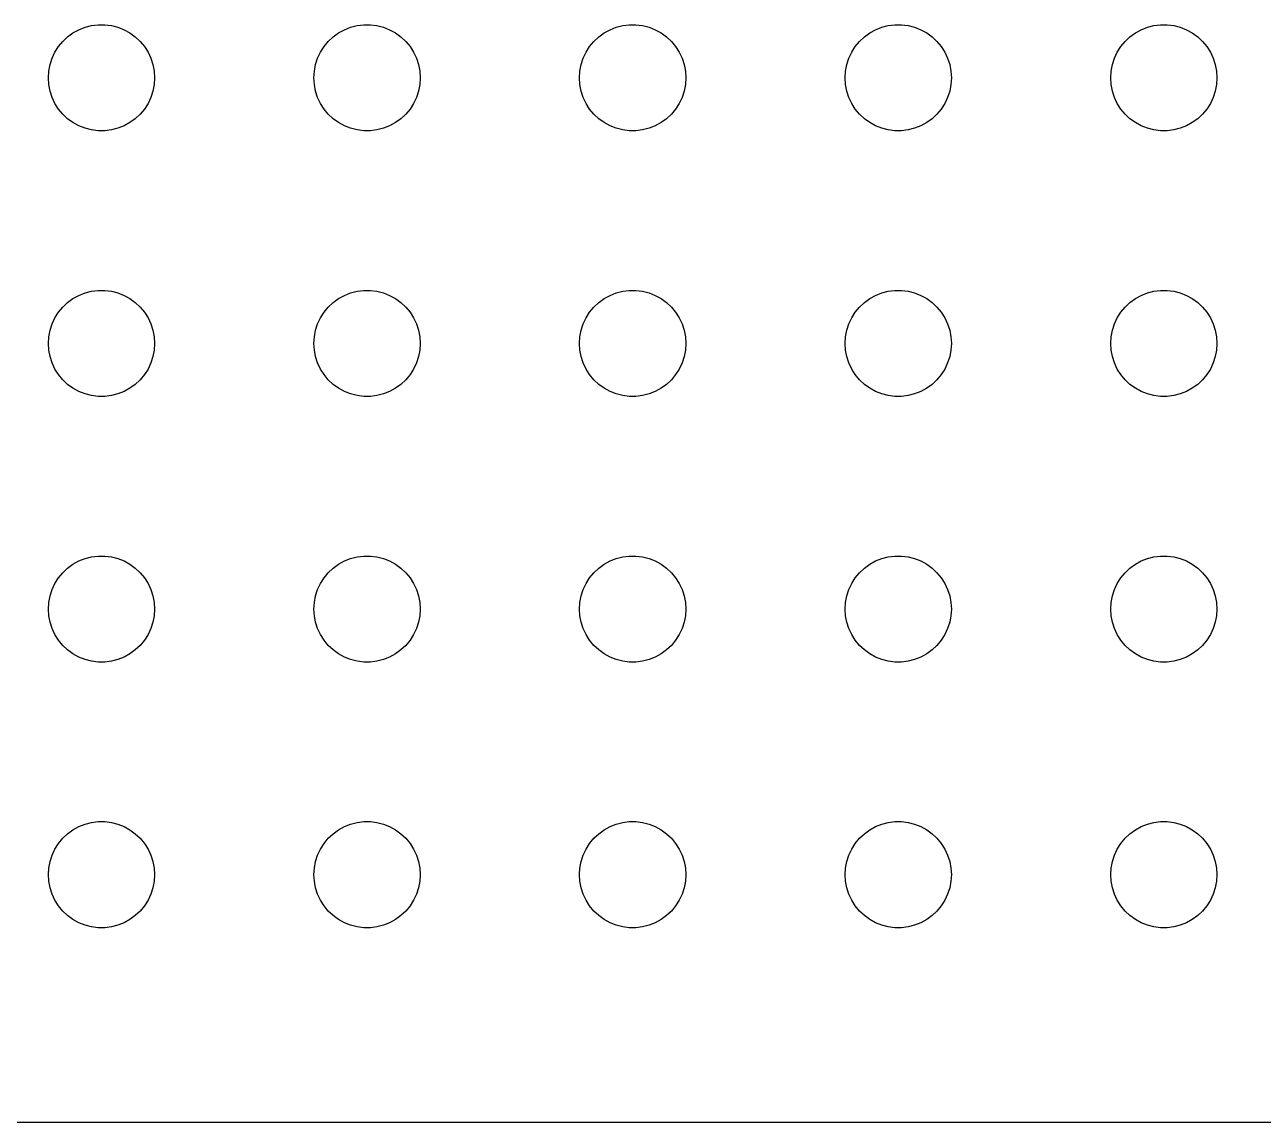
# Model space of a CAD drawing. Header units: metres. Extents: x -127 to 127, y -127 to 127.
# Drawn here: x 27.83 to 62.81, y -126.99 to -96 of the extents above; entities that cross this region are included whole.
import ezdxf

# ---------------------------------------------------------------- set-up
doc = ezdxf.new("R2010")
doc.units = ezdxf.units.M

msp = doc.modelspace()

# ---------------------------------------------------------------- linework, layer by layer
for p, q in [((29.1963, -96.2335), (29.3613, -96.1428)), ((29.3613, -96.1428), (29.5365, -96.0734)), ((29.5365, -96.0734), (29.7189, -96.0266)), ((29.7189, -96.0266), (29.9058, -96.003)), ((29.9058, -96.003), (30.0942, -96.003)), ((30.0942, -96.003), (30.2811, -96.0266)), ((30.2811, -96.0266), (30.4635, -96.0734)), ((30.4635, -96.0734), (30.6387, -96.1428)), ((30.6387, -96.1428), (30.8037, -96.2335)), ((36.6963, -96.2335), (36.8613, -96.1428)), ((36.8613, -96.1428), (37.0365, -96.0734)), ((37.0365, -96.0734), (37.2189, -96.0266)), ((37.2189, -96.0266), (37.4058, -96.003)), ((37.4058, -96.003), (37.5942, -96.003)), ((37.5942, -96.003), (37.7811, -96.0266)), ((37.7811, -96.0266), (37.9635, -96.0734)), ((37.9635, -96.0734), (38.1387, -96.1428)), ((38.1387, -96.1428), (38.3037, -96.2335)), ((44.1963, -96.2335), (44.3613, -96.1428)), ((44.3613, -96.1428), (44.5365, -96.0734)), ((44.5365, -96.0734), (44.7189, -96.0266)), ((44.7189, -96.0266), (44.9058, -96.003)), ((44.9058, -96.003), (45.0942, -96.003)), ((45.0942, -96.003), (45.2811, -96.0266)), ((45.2811, -96.0266), (45.4635, -96.0734)), ((45.4635, -96.0734), (45.6387, -96.1428)), ((45.6387, -96.1428), (45.8037, -96.2335)), ((51.6963, -96.2335), (51.8613, -96.1428)), ((51.8613, -96.1428), (52.0365, -96.0734)), ((52.0365, -96.0734), (52.2189, -96.0266)), ((52.2189, -96.0266), (52.4058, -96.003)), ((52.4058, -96.003), (52.5942, -96.003)), ((52.5942, -96.003), (52.7811, -96.0266)), ((52.7811, -96.0266), (52.9635, -96.0734)), ((52.9635, -96.0734), (53.1387, -96.1428)), ((53.1387, -96.1428), (53.3037, -96.2335)), ((59.1963, -96.2335), (59.3613, -96.1428)), ((59.3613, -96.1428), (59.5365, -96.0734)), ((59.5365, -96.0734), (59.7189, -96.0266)), ((59.7189, -96.0266), (59.9058, -96.003)), ((59.9058, -96.003), (60.0942, -96.003)), ((60.0942, -96.003), (60.2811, -96.0266)), ((60.2811, -96.0266), (60.4635, -96.0734)), ((60.4635, -96.0734), (60.6387, -96.1428)), ((60.6387, -96.1428), (60.8037, -96.2335)), ((28.7865, -96.6183), (28.9065, -96.4732)), ((28.9065, -96.4732), (29.0439, -96.3442)), ((29.0439, -96.3442), (29.1963, -96.2335)), ((30.8037, -96.2335), (30.9561, -96.3442)), ((30.9561, -96.3442), (31.0934, -96.4732)), ((31.0934, -96.4732), (31.2135, -96.6183)), ((36.2865, -96.6183), (36.4065, -96.4732)), ((36.4065, -96.4732), (36.5439, -96.3442)), ((36.5439, -96.3442), (36.6963, -96.2335)), ((38.3037, -96.2335), (38.4561, -96.3442)), ((38.4561, -96.3442), (38.5934, -96.4732)), ((38.5934, -96.4732), (38.7135, -96.6183)), ((43.7865, -96.6183), (43.9065, -96.4732)), ((43.9065, -96.4732), (44.0439, -96.3442)), ((44.0439, -96.3442), (44.1963, -96.2335)), ((45.8037, -96.2335), (45.9561, -96.3442)), ((45.9561, -96.3442), (46.0934, -96.4732)), ((46.0934, -96.4732), (46.2135, -96.6183)), ((51.2865, -96.6183), (51.4065, -96.4732)), ((51.4065, -96.4732), (51.5439, -96.3442)), ((51.5439, -96.3442), (51.6963, -96.2335)), ((53.3037, -96.2335), (53.4561, -96.3442)), ((53.4561, -96.3442), (53.5934, -96.4732)), ((53.5934, -96.4732), (53.7135, -96.6183)), ((58.7865, -96.6183), (58.9065, -96.4732)), ((58.9065, -96.4732), (59.0439, -96.3442)), ((59.0439, -96.3442), (59.1963, -96.2335)), ((60.8037, -96.2335), (60.9561, -96.3442)), ((60.9561, -96.3442), (61.0934, -96.4732)), ((61.0934, -96.4732), (61.2135, -96.6183)), ((28.6053, -96.9478), (28.6855, -96.7774)), ((28.6855, -96.7774), (28.7865, -96.6183)), ((31.2135, -96.6183), (31.3145, -96.7774)), ((31.3145, -96.7774), (31.3947, -96.9478)), ((36.1053, -96.9478), (36.1855, -96.7774)), ((36.1855, -96.7774), (36.2865, -96.6183)), ((38.7135, -96.6183), (38.8145, -96.7774)), ((38.8145, -96.7774), (38.8947, -96.9478)), ((43.6053, -96.9478), (43.6855, -96.7774)), ((43.6855, -96.7774), (43.7865, -96.6183)), ((46.2135, -96.6183), (46.3145, -96.7774)), ((46.3145, -96.7774), (46.3947, -96.9478)), ((51.1053, -96.9478), (51.1855, -96.7774)), ((51.1855, -96.7774), (51.2865, -96.6183)), ((53.7135, -96.6183), (53.8145, -96.7774)), ((53.8145, -96.7774), (53.8947, -96.9478)), ((58.6053, -96.9478), (58.6855, -96.7774)), ((58.6855, -96.7774), (58.7865, -96.6183)), ((61.2135, -96.6183), (61.3145, -96.7774)), ((61.3145, -96.7774), (61.3947, -96.9478)), ((28.5118, -97.312), (28.5471, -97.127)), ((28.5471, -97.127), (28.6053, -96.9478)), ((31.3947, -96.9478), (31.4529, -97.127)), ((31.4529, -97.127), (31.4882, -97.312)), ((36.0118, -97.312), (36.0471, -97.127)), ((36.0471, -97.127), (36.1053, -96.9478)), ((38.8947, -96.9478), (38.9529, -97.127)), ((38.9529, -97.127), (38.9882, -97.312)), ((43.5118, -97.312), (43.5471, -97.127)), ((43.5471, -97.127), (43.6053, -96.9478)), ((46.3947, -96.9478), (46.4529, -97.127)), ((46.4529, -97.127), (46.4882, -97.312)), ((51.0118, -97.312), (51.0471, -97.127)), ((51.0471, -97.127), (51.1053, -96.9478)), ((53.8947, -96.9478), (53.9529, -97.127)), ((53.9529, -97.127), (53.9882, -97.312)), ((58.5118, -97.312), (58.5471, -97.127)), ((58.5471, -97.127), (58.6053, -96.9478)), ((61.3947, -96.9478), (61.4529, -97.127)), ((61.4529, -97.127), (61.4882, -97.312)), ((28.5, -97.5), (28.5118, -97.312)), ((28.5118, -97.688), (28.5, -97.5)), ((31.4882, -97.312), (31.5, -97.5)), ((31.5, -97.5), (31.4882, -97.688)), ((36, -97.5), (36.0118, -97.312)), ((36.0118, -97.688), (36, -97.5)), ((38.9882, -97.312), (39, -97.5)), ((39, -97.5), (38.9882, -97.688)), ((43.5, -97.5), (43.5118, -97.312)), ((43.5118, -97.688), (43.5, -97.5)), ((46.4882, -97.312), (46.5, -97.5)), ((46.5, -97.5), (46.4882, -97.688)), ((51, -97.5), (51.0118, -97.312)), ((51.0118, -97.688), (51, -97.5)), ((53.9882, -97.312), (54, -97.5)), ((54, -97.5), (53.9882, -97.688)), ((58.5, -97.5), (58.5118, -97.312)), ((58.5118, -97.688), (58.5, -97.5)), ((61.4882, -97.312), (61.5, -97.5)), ((61.5, -97.5), (61.4882, -97.688)), ((28.5471, -97.873), (28.5118, -97.688)), ((28.6053, -98.0522), (28.5471, -97.873)), ((31.4529, -97.873), (31.3947, -98.0522)), ((31.4882, -97.688), (31.4529, -97.873)), ((36.0471, -97.873), (36.0118, -97.688)), ((36.1053, -98.0522), (36.0471, -97.873)), ((38.9529, -97.873), (38.8947, -98.0522)), ((38.9882, -97.688), (38.9529, -97.873)), ((43.5471, -97.873), (43.5118, -97.688)), ((43.6053, -98.0522), (43.5471, -97.873)), ((46.4529, -97.873), (46.3947, -98.0522)), ((46.4882, -97.688), (46.4529, -97.873)), ((51.0471, -97.873), (51.0118, -97.688)), ((51.1053, -98.0522), (51.0471, -97.873)), ((53.9529, -97.873), (53.8947, -98.0522)), ((53.9882, -97.688), (53.9529, -97.873)), ((58.5471, -97.873), (58.5118, -97.688)), ((58.6053, -98.0522), (58.5471, -97.873)), ((61.4529, -97.873), (61.3947, -98.0522)), ((61.4882, -97.688), (61.4529, -97.873)), ((28.6855, -98.2226), (28.6053, -98.0522)), ((28.7865, -98.3817), (28.6855, -98.2226)), ((31.3145, -98.2226), (31.2135, -98.3817)), ((31.3947, -98.0522), (31.3145, -98.2226)), ((36.1855, -98.2226), (36.1053, -98.0522)), ((36.2865, -98.3817), (36.1855, -98.2226)), ((38.8145, -98.2226), (38.7135, -98.3817)), ((38.8947, -98.0522), (38.8145, -98.2226)), ((43.6855, -98.2226), (43.6053, -98.0522)), ((43.7865, -98.3817), (43.6855, -98.2226)), ((46.3145, -98.2226), (46.2135, -98.3817)), ((46.3947, -98.0522), (46.3145, -98.2226)), ((51.1855, -98.2226), (51.1053, -98.0522)), ((51.2865, -98.3817), (51.1855, -98.2226)), ((53.8145, -98.2226), (53.7135, -98.3817)), ((53.8947, -98.0522), (53.8145, -98.2226)), ((58.6855, -98.2226), (58.6053, -98.0522)), ((58.7865, -98.3817), (58.6855, -98.2226)), ((61.3145, -98.2226), (61.2135, -98.3817)), ((61.3947, -98.0522), (61.3145, -98.2226)), ((28.9065, -98.5268), (28.7865, -98.3817)), ((29.0439, -98.6558), (28.9065, -98.5268)), ((31.0934, -98.5268), (30.9561, -98.6558)), ((31.2135, -98.3817), (31.0934, -98.5268)), ((36.4065, -98.5268), (36.2865, -98.3817)), ((36.5439, -98.6558), (36.4065, -98.5268)), ((38.5934, -98.5268), (38.4561, -98.6558)), ((38.7135, -98.3817), (38.5934, -98.5268)), ((43.9065, -98.5268), (43.7865, -98.3817)), ((44.0439, -98.6558), (43.9065, -98.5268)), ((46.0934, -98.5268), (45.9561, -98.6558)), ((46.2135, -98.3817), (46.0934, -98.5268)), ((51.4065, -98.5268), (51.2865, -98.3817)), ((51.5439, -98.6558), (51.4065, -98.5268)), ((53.5934, -98.5268), (53.4561, -98.6558)), ((53.7135, -98.3817), (53.5934, -98.5268)), ((58.9065, -98.5268), (58.7865, -98.3817)), ((59.0439, -98.6558), (58.9065, -98.5268)), ((61.0934, -98.5268), (60.9561, -98.6558)), ((61.2135, -98.3817), (61.0934, -98.5268)), ((29.1963, -98.7665), (29.0439, -98.6558)), ((29.3613, -98.8572), (29.1963, -98.7665)), ((29.5365, -98.9266), (29.3613, -98.8572)), ((29.7189, -98.9734), (29.5365, -98.9266)), ((29.9058, -98.997), (29.7189, -98.9734)), ((30.2811, -98.9734), (30.0942, -98.997)), ((30.4635, -98.9266), (30.2811, -98.9734)), ((30.6387, -98.8572), (30.4635, -98.9266)), ((30.8037, -98.7665), (30.6387, -98.8572)), ((30.9561, -98.6558), (30.8037, -98.7665)), ((36.6963, -98.7665), (36.5439, -98.6558)), ((36.8613, -98.8572), (36.6963, -98.7665)), ((37.0365, -98.9266), (36.8613, -98.8572)), ((37.2189, -98.9734), (37.0365, -98.9266)), ((37.4058, -98.997), (37.2189, -98.9734)), ((37.7811, -98.9734), (37.5942, -98.997)), ((37.9635, -98.9266), (37.7811, -98.9734)), ((38.1387, -98.8572), (37.9635, -98.9266)), ((38.3037, -98.7665), (38.1387, -98.8572)), ((38.4561, -98.6558), (38.3037, -98.7665)), ((44.1963, -98.7665), (44.0439, -98.6558)), ((44.3613, -98.8572), (44.1963, -98.7665)), ((44.5365, -98.9266), (44.3613, -98.8572)), ((44.7189, -98.9734), (44.5365, -98.9266)), ((44.9058, -98.997), (44.7189, -98.9734)), ((45.2811, -98.9734), (45.0942, -98.997)), ((45.4635, -98.9266), (45.2811, -98.9734)), ((45.6387, -98.8572), (45.4635, -98.9266)), ((45.8037, -98.7665), (45.6387, -98.8572)), ((45.9561, -98.6558), (45.8037, -98.7665)), ((51.6963, -98.7665), (51.5439, -98.6558)), ((51.8613, -98.8572), (51.6963, -98.7665)), ((52.0365, -98.9266), (51.8613, -98.8572)), ((52.2189, -98.9734), (52.0365, -98.9266)), ((52.4058, -98.997), (52.2189, -98.9734)), ((52.7811, -98.9734), (52.5942, -98.997)), ((52.9635, -98.9266), (52.7811, -98.9734)), ((53.1387, -98.8572), (52.9635, -98.9266)), ((53.3037, -98.7665), (53.1387, -98.8572)), ((53.4561, -98.6558), (53.3037, -98.7665)), ((59.1963, -98.7665), (59.0439, -98.6558)), ((59.3613, -98.8572), (59.1963, -98.7665)), ((59.5365, -98.9266), (59.3613, -98.8572)), ((59.7189, -98.9734), (59.5365, -98.9266)), ((59.9058, -98.997), (59.7189, -98.9734)), ((60.2811, -98.9734), (60.0942, -98.997)), ((60.4635, -98.9266), (60.2811, -98.9734)), ((60.6387, -98.8572), (60.4635, -98.9266)), ((60.8037, -98.7665), (60.6387, -98.8572)), ((60.9561, -98.6558), (60.8037, -98.7665)), ((30.0942, -98.997), (29.9058, -98.997)), ((37.5942, -98.997), (37.4058, -98.997)), ((45.0942, -98.997), (44.9058, -98.997)), ((52.5942, -98.997), (52.4058, -98.997)), ((60.0942, -98.997), (59.9058, -98.997)), ((29.7189, -103.527), (29.9058, -103.503)), ((29.9058, -103.503), (30.0942, -103.503)), ((30.0942, -103.503), (30.2811, -103.527)), ((37.2189, -103.527), (37.4058, -103.503)), ((37.4058, -103.503), (37.5942, -103.503)), ((37.5942, -103.503), (37.7811, -103.527)), ((44.7189, -103.527), (44.9058, -103.503)), ((44.9058, -103.503), (45.0942, -103.503)), ((45.0942, -103.503), (45.2811, -103.527)), ((52.2189, -103.527), (52.4058, -103.503)), ((52.4058, -103.503), (52.5942, -103.503)), ((52.5942, -103.503), (52.7811, -103.527)), ((59.7189, -103.527), (59.9058, -103.503)), ((59.9058, -103.503), (60.0942, -103.503)), ((60.0942, -103.503), (60.2811, -103.527)), ((28.9065, -103.973), (29.0439, -103.844)), ((29.0439, -103.844), (29.1963, -103.734)), ((29.1963, -103.734), (29.3613, -103.643)), ((29.3613, -103.643), (29.5365, -103.573)), ((29.5365, -103.573), (29.7189, -103.527)), ((30.2811, -103.527), (30.4635, -103.573)), ((30.4635, -103.573), (30.6387, -103.643)), ((30.6387, -103.643), (30.8037, -103.734)), ((30.8037, -103.734), (30.9561, -103.844)), ((30.9561, -103.844), (31.0934, -103.973)), ((36.4065, -103.973), (36.5439, -103.844)), ((36.5439, -103.844), (36.6963, -103.734)), ((36.6963, -103.734), (36.8613, -103.643)), ((36.8613, -103.643), (37.0365, -103.573)), ((37.0365, -103.573), (37.2189, -103.527)), ((37.7811, -103.527), (37.9635, -103.573)), ((37.9635, -103.573), (38.1387, -103.643)), ((38.1387, -103.643), (38.3037, -103.734)), ((38.3037, -103.734), (38.4561, -103.844)), ((38.4561, -103.844), (38.5934, -103.973)), ((43.9065, -103.973), (44.0439, -103.844)), ((44.0439, -103.844), (44.1963, -103.734)), ((44.1963, -103.734), (44.3613, -103.643)), ((44.3613, -103.643), (44.5365, -103.573)), ((44.5365, -103.573), (44.7189, -103.527)), ((45.2811, -103.527), (45.4635, -103.573)), ((45.4635, -103.573), (45.6387, -103.643)), ((45.6387, -103.643), (45.8037, -103.734)), ((45.8037, -103.734), (45.9561, -103.844)), ((45.9561, -103.844), (46.0934, -103.973)), ((51.4065, -103.973), (51.5439, -103.844)), ((51.5439, -103.844), (51.6963, -103.734)), ((51.6963, -103.734), (51.8613, -103.643)), ((51.8613, -103.643), (52.0365, -103.573)), ((52.0365, -103.573), (52.2189, -103.527)), ((52.7811, -103.527), (52.9635, -103.573)), ((52.9635, -103.573), (53.1387, -103.643)), ((53.1387, -103.643), (53.3037, -103.734)), ((53.3037, -103.734), (53.4561, -103.844)), ((53.4561, -103.844), (53.5934, -103.973)), ((58.9065, -103.973), (59.0439, -103.844)), ((59.0439, -103.844), (59.1963, -103.734)), ((59.1963, -103.734), (59.3613, -103.643)), ((59.3613, -103.643), (59.5365, -103.573)), ((59.5365, -103.573), (59.7189, -103.527)), ((60.2811, -103.527), (60.4635, -103.573)), ((60.4635, -103.573), (60.6387, -103.643)), ((60.6387, -103.643), (60.8037, -103.734)), ((60.8037, -103.734), (60.9561, -103.844)), ((60.9561, -103.844), (61.0934, -103.973)), ((28.6855, -104.277), (28.7865, -104.118)), ((28.7865, -104.118), (28.9065, -103.973)), ((31.0934, -103.973), (31.2135, -104.118)), ((31.2135, -104.118), (31.3145, -104.277)), ((36.1855, -104.277), (36.2865, -104.118)), ((36.2865, -104.118), (36.4065, -103.973)), ((38.5934, -103.973), (38.7135, -104.118)), ((38.7135, -104.118), (38.8145, -104.277)), ((43.6855, -104.277), (43.7865, -104.118)), ((43.7865, -104.118), (43.9065, -103.973)), ((46.0934, -103.973), (46.2135, -104.118)), ((46.2135, -104.118), (46.3145, -104.277)), ((51.1855, -104.277), (51.2865, -104.118)), ((51.2865, -104.118), (51.4065, -103.973)), ((53.5934, -103.973), (53.7135, -104.118)), ((53.7135, -104.118), (53.8145, -104.277)), ((58.6855, -104.277), (58.7865, -104.118)), ((58.7865, -104.118), (58.9065, -103.973)), ((61.0934, -103.973), (61.2135, -104.118)), ((61.2135, -104.118), (61.3145, -104.277)), ((28.5471, -104.627), (28.6053, -104.448)), ((28.6053, -104.448), (28.6855, -104.277)), ((31.3145, -104.277), (31.3947, -104.448)), ((31.3947, -104.448), (31.4529, -104.627)), ((36.0471, -104.627), (36.1053, -104.448)), ((36.1053, -104.448), (36.1855, -104.277)), ((38.8145, -104.277), (38.8947, -104.448)), ((38.8947, -104.448), (38.9529, -104.627)), ((43.5471, -104.627), (43.6053, -104.448)), ((43.6053, -104.448), (43.6855, -104.277)), ((46.3145, -104.277), (46.3947, -104.448)), ((46.3947, -104.448), (46.4529, -104.627)), ((51.0471, -104.627), (51.1053, -104.448)), ((51.1053, -104.448), (51.1855, -104.277)), ((53.8145, -104.277), (53.8947, -104.448)), ((53.8947, -104.448), (53.9529, -104.627)), ((58.5471, -104.627), (58.6053, -104.448)), ((58.6053, -104.448), (58.6855, -104.277)), ((61.3145, -104.277), (61.3947, -104.448)), ((61.3947, -104.448), (61.4529, -104.627)), ((28.5, -105), (28.5118, -104.812)), ((28.5118, -104.812), (28.5471, -104.627)), ((31.4529, -104.627), (31.4882, -104.812)), ((31.4882, -104.812), (31.5, -105)), ((36, -105), (36.0118, -104.812)), ((36.0118, -104.812), (36.0471, -104.627)), ((38.9529, -104.627), (38.9882, -104.812)), ((38.9882, -104.812), (39, -105)), ((43.5, -105), (43.5118, -104.812)), ((43.5118, -104.812), (43.5471, -104.627)), ((46.4529, -104.627), (46.4882, -104.812)), ((46.4882, -104.812), (46.5, -105)), ((51, -105), (51.0118, -104.812)), ((51.0118, -104.812), (51.0471, -104.627)), ((53.9529, -104.627), (53.9882, -104.812)), ((53.9882, -104.812), (54, -105)), ((58.5, -105), (58.5118, -104.812)), ((58.5118, -104.812), (58.5471, -104.627)), ((61.4529, -104.627), (61.4882, -104.812)), ((61.4882, -104.812), (61.5, -105)), ((28.5118, -105.188), (28.5, -105)), ((28.5471, -105.373), (28.5118, -105.188)), ((31.4882, -105.188), (31.4529, -105.373)), ((31.5, -105), (31.4882, -105.188)), ((36.0118, -105.188), (36, -105)), ((36.0471, -105.373), (36.0118, -105.188)), ((38.9882, -105.188), (38.9529, -105.373)), ((39, -105), (38.9882, -105.188)), ((43.5118, -105.188), (43.5, -105)), ((43.5471, -105.373), (43.5118, -105.188)), ((46.4882, -105.188), (46.4529, -105.373)), ((46.5, -105), (46.4882, -105.188)), ((51.0118, -105.188), (51, -105)), ((51.0471, -105.373), (51.0118, -105.188)), ((53.9882, -105.188), (53.9529, -105.373)), ((54, -105), (53.9882, -105.188)), ((58.5118, -105.188), (58.5, -105)), ((58.5471, -105.373), (58.5118, -105.188)), ((61.4882, -105.188), (61.4529, -105.373)), ((61.5, -105), (61.4882, -105.188)), ((28.6053, -105.552), (28.5471, -105.373)), ((28.6855, -105.723), (28.6053, -105.552)), ((31.3947, -105.552), (31.3145, -105.723)), ((31.4529, -105.373), (31.3947, -105.552)), ((36.1053, -105.552), (36.0471, -105.373)), ((36.1855, -105.723), (36.1053, -105.552)), ((38.8947, -105.552), (38.8145, -105.723)), ((38.9529, -105.373), (38.8947, -105.552)), ((43.6053, -105.552), (43.5471, -105.373)), ((43.6855, -105.723), (43.6053, -105.552)), ((46.3947, -105.552), (46.3145, -105.723)), ((46.4529, -105.373), (46.3947, -105.552)), ((51.1053, -105.552), (51.0471, -105.373)), ((51.1855, -105.723), (51.1053, -105.552)), ((53.8947, -105.552), (53.8145, -105.723)), ((53.9529, -105.373), (53.8947, -105.552)), ((58.6053, -105.552), (58.5471, -105.373)), ((58.6855, -105.723), (58.6053, -105.552)), ((61.3947, -105.552), (61.3145, -105.723)), ((61.4529, -105.373), (61.3947, -105.552)), ((28.7865, -105.882), (28.6855, -105.723)), ((28.9065, -106.027), (28.7865, -105.882)), ((31.2135, -105.882), (31.0934, -106.027)), ((31.3145, -105.723), (31.2135, -105.882)), ((36.2865, -105.882), (36.1855, -105.723)), ((36.4065, -106.027), (36.2865, -105.882)), ((38.7135, -105.882), (38.5934, -106.027)), ((38.8145, -105.723), (38.7135, -105.882)), ((43.7865, -105.882), (43.6855, -105.723)), ((43.9065, -106.027), (43.7865, -105.882)), ((46.2135, -105.882), (46.0934, -106.027)), ((46.3145, -105.723), (46.2135, -105.882)), ((51.2865, -105.882), (51.1855, -105.723)), ((51.4065, -106.027), (51.2865, -105.882)), ((53.7135, -105.882), (53.5934, -106.027)), ((53.8145, -105.723), (53.7135, -105.882)), ((58.7865, -105.882), (58.6855, -105.723)), ((58.9065, -106.027), (58.7865, -105.882)), ((61.2135, -105.882), (61.0934, -106.027)), ((61.3145, -105.723), (61.2135, -105.882)), ((29.0439, -106.156), (28.9065, -106.027)), ((29.1963, -106.266), (29.0439, -106.156)), ((29.3613, -106.357), (29.1963, -106.266)), ((30.8037, -106.266), (30.6387, -106.357)), ((30.9561, -106.156), (30.8037, -106.266)), ((31.0934, -106.027), (30.9561, -106.156)), ((36.5439, -106.156), (36.4065, -106.027)), ((36.6963, -106.266), (36.5439, -106.156)), ((36.8613, -106.357), (36.6963, -106.266)), ((38.3037, -106.266), (38.1387, -106.357)), ((38.4561, -106.156), (38.3037, -106.266)), ((38.5934, -106.027), (38.4561, -106.156)), ((44.0439, -106.156), (43.9065, -106.027)), ((44.1963, -106.266), (44.0439, -106.156)), ((44.3613, -106.357), (44.1963, -106.266)), ((45.8037, -106.266), (45.6387, -106.357)), ((45.9561, -106.156), (45.8037, -106.266)), ((46.0934, -106.027), (45.9561, -106.156)), ((51.5439, -106.156), (51.4065, -106.027)), ((51.6963, -106.266), (51.5439, -106.156)), ((51.8613, -106.357), (51.6963, -106.266)), ((53.3037, -106.266), (53.1387, -106.357)), ((53.4561, -106.156), (53.3037, -106.266)), ((53.5934, -106.027), (53.4561, -106.156)), ((59.0439, -106.156), (58.9065, -106.027)), ((59.1963, -106.266), (59.0439, -106.156)), ((59.3613, -106.357), (59.1963, -106.266)), ((60.8037, -106.266), (60.6387, -106.357)), ((60.9561, -106.156), (60.8037, -106.266)), ((61.0934, -106.027), (60.9561, -106.156)), ((29.5365, -106.427), (29.3613, -106.357)), ((29.7189, -106.473), (29.5365, -106.427)), ((29.9058, -106.497), (29.7189, -106.473)), ((30.0942, -106.497), (29.9058, -106.497)), ((30.2811, -106.473), (30.0942, -106.497)), ((30.4635, -106.427), (30.2811, -106.473)), ((30.6387, -106.357), (30.4635, -106.427)), ((37.0365, -106.427), (36.8613, -106.357)), ((37.2189, -106.473), (37.0365, -106.427)), ((37.4058, -106.497), (37.2189, -106.473)), ((37.5942, -106.497), (37.4058, -106.497)), ((37.7811, -106.473), (37.5942, -106.497)), ((37.9635, -106.427), (37.7811, -106.473)), ((38.1387, -106.357), (37.9635, -106.427)), ((44.5365, -106.427), (44.3613, -106.357)), ((44.7189, -106.473), (44.5365, -106.427)), ((44.9058, -106.497), (44.7189, -106.473)), ((45.0942, -106.497), (44.9058, -106.497)), ((45.2811, -106.473), (45.0942, -106.497)), ((45.4635, -106.427), (45.2811, -106.473)), ((45.6387, -106.357), (45.4635, -106.427)), ((52.0365, -106.427), (51.8613, -106.357)), ((52.2189, -106.473), (52.0365, -106.427)), ((52.4058, -106.497), (52.2189, -106.473)), ((52.5942, -106.497), (52.4058, -106.497)), ((52.7811, -106.473), (52.5942, -106.497)), ((52.9635, -106.427), (52.7811, -106.473)), ((53.1387, -106.357), (52.9635, -106.427)), ((59.5365, -106.427), (59.3613, -106.357)), ((59.7189, -106.473), (59.5365, -106.427)), ((59.9058, -106.497), (59.7189, -106.473)), ((60.0942, -106.497), (59.9058, -106.497)), ((60.2811, -106.473), (60.0942, -106.497)), ((60.4635, -106.427), (60.2811, -106.473)), ((60.6387, -106.357), (60.4635, -106.427)), ((29.1963, -111.234), (29.3613, -111.143)), ((29.3613, -111.143), (29.5365, -111.073)), ((29.5365, -111.073), (29.7189, -111.027)), ((29.7189, -111.027), (29.9058, -111.003)), ((29.9058, -111.003), (30.0942, -111.003)), ((30.0942, -111.003), (30.2811, -111.027)), ((30.2811, -111.027), (30.4635, -111.073)), ((30.4635, -111.073), (30.6387, -111.143)), ((30.6387, -111.143), (30.8037, -111.234)), ((36.6963, -111.234), (36.8613, -111.143)), ((36.8613, -111.143), (37.0365, -111.073)), ((37.0365, -111.073), (37.2189, -111.027)), ((37.2189, -111.027), (37.4058, -111.003)), ((37.4058, -111.003), (37.5942, -111.003)), ((37.5942, -111.003), (37.7811, -111.027)), ((37.7811, -111.027), (37.9635, -111.073)), ((37.9635, -111.073), (38.1387, -111.143)), ((38.1387, -111.143), (38.3037, -111.234)), ((44.1963, -111.234), (44.3613, -111.143)), ((44.3613, -111.143), (44.5365, -111.073)), ((44.5365, -111.073), (44.7189, -111.027)), ((44.7189, -111.027), (44.9058, -111.003)), ((44.9058, -111.003), (45.0942, -111.003)), ((45.0942, -111.003), (45.2811, -111.027)), ((45.2811, -111.027), (45.4635, -111.073)), ((45.4635, -111.073), (45.6387, -111.143)), ((45.6387, -111.143), (45.8037, -111.234)), ((51.6963, -111.234), (51.8613, -111.143)), ((51.8613, -111.143), (52.0365, -111.073)), ((52.0365, -111.073), (52.2189, -111.027)), ((52.2189, -111.027), (52.4058, -111.003)), ((52.4058, -111.003), (52.5942, -111.003)), ((52.5942, -111.003), (52.7811, -111.027)), ((52.7811, -111.027), (52.9635, -111.073)), ((52.9635, -111.073), (53.1387, -111.143)), ((53.1387, -111.143), (53.3037, -111.234)), ((59.1963, -111.234), (59.3613, -111.143)), ((59.3613, -111.143), (59.5365, -111.073)), ((59.5365, -111.073), (59.7189, -111.027)), ((59.7189, -111.027), (59.9058, -111.003)), ((59.9058, -111.003), (60.0942, -111.003)), ((60.0942, -111.003), (60.2811, -111.027)), ((60.2811, -111.027), (60.4635, -111.073)), ((60.4635, -111.073), (60.6387, -111.143)), ((60.6387, -111.143), (60.8037, -111.234)), ((28.7865, -111.618), (28.9065, -111.473)), ((28.9065, -111.473), (29.0439, -111.344)), ((29.0439, -111.344), (29.1963, -111.234)), ((30.8037, -111.234), (30.9561, -111.344)), ((30.9561, -111.344), (31.0934, -111.473)), ((31.0934, -111.473), (31.2135, -111.618)), ((36.2865, -111.618), (36.4065, -111.473)), ((36.4065, -111.473), (36.5439, -111.344)), ((36.5439, -111.344), (36.6963, -111.234)), ((38.3037, -111.234), (38.4561, -111.344)), ((38.4561, -111.344), (38.5934, -111.473)), ((38.5934, -111.473), (38.7135, -111.618)), ((43.7865, -111.618), (43.9065, -111.473)), ((43.9065, -111.473), (44.0439, -111.344)), ((44.0439, -111.344), (44.1963, -111.234)), ((45.8037, -111.234), (45.9561, -111.344)), ((45.9561, -111.344), (46.0934, -111.473)), ((46.0934, -111.473), (46.2135, -111.618)), ((51.2865, -111.618), (51.4065, -111.473)), ((51.4065, -111.473), (51.5439, -111.344)), ((51.5439, -111.344), (51.6963, -111.234)), ((53.3037, -111.234), (53.4561, -111.344)), ((53.4561, -111.344), (53.5934, -111.473)), ((53.5934, -111.473), (53.7135, -111.618)), ((58.7865, -111.618), (58.9065, -111.473)), ((58.9065, -111.473), (59.0439, -111.344)), ((59.0439, -111.344), (59.1963, -111.234)), ((60.8037, -111.234), (60.9561, -111.344)), ((60.9561, -111.344), (61.0934, -111.473)), ((61.0934, -111.473), (61.2135, -111.618)), ((28.6053, -111.948), (28.6855, -111.777)), ((28.6855, -111.777), (28.7865, -111.618)), ((31.2135, -111.618), (31.3145, -111.777)), ((31.3145, -111.777), (31.3947, -111.948)), ((36.1053, -111.948), (36.1855, -111.777)), ((36.1855, -111.777), (36.2865, -111.618)), ((38.7135, -111.618), (38.8145, -111.777)), ((38.8145, -111.777), (38.8947, -111.948)), ((43.6053, -111.948), (43.6855, -111.777)), ((43.6855, -111.777), (43.7865, -111.618)), ((46.2135, -111.618), (46.3145, -111.777)), ((46.3145, -111.777), (46.3947, -111.948)), ((51.1053, -111.948), (51.1855, -111.777)), ((51.1855, -111.777), (51.2865, -111.618)), ((53.7135, -111.618), (53.8145, -111.777)), ((53.8145, -111.777), (53.8947, -111.948)), ((58.6053, -111.948), (58.6855, -111.777)), ((58.6855, -111.777), (58.7865, -111.618)), ((61.2135, -111.618), (61.3145, -111.777)), ((61.3145, -111.777), (61.3947, -111.948)), ((28.5118, -112.312), (28.5471, -112.127)), ((28.5471, -112.127), (28.6053, -111.948)), ((31.3947, -111.948), (31.4529, -112.127)), ((31.4529, -112.127), (31.4882, -112.312)), ((36.0118, -112.312), (36.0471, -112.127)), ((36.0471, -112.127), (36.1053, -111.948)), ((38.8947, -111.948), (38.9529, -112.127)), ((38.9529, -112.127), (38.9882, -112.312)), ((43.5118, -112.312), (43.5471, -112.127)), ((43.5471, -112.127), (43.6053, -111.948)), ((46.3947, -111.948), (46.4529, -112.127)), ((46.4529, -112.127), (46.4882, -112.312)), ((51.0118, -112.312), (51.0471, -112.127)), ((51.0471, -112.127), (51.1053, -111.948)), ((53.8947, -111.948), (53.9529, -112.127)), ((53.9529, -112.127), (53.9882, -112.312)), ((58.5118, -112.312), (58.5471, -112.127)), ((58.5471, -112.127), (58.6053, -111.948)), ((61.3947, -111.948), (61.4529, -112.127)), ((61.4529, -112.127), (61.4882, -112.312)), ((28.5, -112.5), (28.5118, -112.312)), ((28.5118, -112.688), (28.5, -112.5)), ((31.4882, -112.312), (31.5, -112.5)), ((31.5, -112.5), (31.4882, -112.688)), ((36, -112.5), (36.0118, -112.312)), ((36.0118, -112.688), (36, -112.5)), ((38.9882, -112.312), (39, -112.5)), ((39, -112.5), (38.9882, -112.688)), ((43.5, -112.5), (43.5118, -112.312)), ((43.5118, -112.688), (43.5, -112.5)), ((46.4882, -112.312), (46.5, -112.5)), ((46.5, -112.5), (46.4882, -112.688)), ((51, -112.5), (51.0118, -112.312)), ((51.0118, -112.688), (51, -112.5)), ((53.9882, -112.312), (54, -112.5)), ((54, -112.5), (53.9882, -112.688)), ((58.5, -112.5), (58.5118, -112.312)), ((58.5118, -112.688), (58.5, -112.5)), ((61.4882, -112.312), (61.5, -112.5)), ((61.5, -112.5), (61.4882, -112.688)), ((28.5471, -112.873), (28.5118, -112.688)), ((28.6053, -113.052), (28.5471, -112.873)), ((31.4529, -112.873), (31.3947, -113.052)), ((31.4882, -112.688), (31.4529, -112.873)), ((36.0471, -112.873), (36.0118, -112.688)), ((36.1053, -113.052), (36.0471, -112.873)), ((38.9529, -112.873), (38.8947, -113.052)), ((38.9882, -112.688), (38.9529, -112.873)), ((43.5471, -112.873), (43.5118, -112.688)), ((43.6053, -113.052), (43.5471, -112.873)), ((46.4529, -112.873), (46.3947, -113.052)), ((46.4882, -112.688), (46.4529, -112.873)), ((51.0471, -112.873), (51.0118, -112.688)), ((51.1053, -113.052), (51.0471, -112.873)), ((53.9529, -112.873), (53.8947, -113.052)), ((53.9882, -112.688), (53.9529, -112.873)), ((58.5471, -112.873), (58.5118, -112.688)), ((58.6053, -113.052), (58.5471, -112.873)), ((61.4529, -112.873), (61.3947, -113.052)), ((61.4882, -112.688), (61.4529, -112.873)), ((28.6855, -113.223), (28.6053, -113.052)), ((28.7865, -113.382), (28.6855, -113.223)), ((31.3145, -113.223), (31.2135, -113.382)), ((31.3947, -113.052), (31.3145, -113.223)), ((36.1855, -113.223), (36.1053, -113.052)), ((36.2865, -113.382), (36.1855, -113.223)), ((38.8145, -113.223), (38.7135, -113.382)), ((38.8947, -113.052), (38.8145, -113.223)), ((43.6855, -113.223), (43.6053, -113.052)), ((43.7865, -113.382), (43.6855, -113.223)), ((46.3145, -113.223), (46.2135, -113.382)), ((46.3947, -113.052), (46.3145, -113.223)), ((51.1855, -113.223), (51.1053, -113.052)), ((51.2865, -113.382), (51.1855, -113.223)), ((53.8145, -113.223), (53.7135, -113.382)), ((53.8947, -113.052), (53.8145, -113.223)), ((58.6855, -113.223), (58.6053, -113.052)), ((58.7865, -113.382), (58.6855, -113.223)), ((61.3145, -113.223), (61.2135, -113.382)), ((61.3947, -113.052), (61.3145, -113.223)), ((28.9065, -113.527), (28.7865, -113.382)), ((29.0439, -113.656), (28.9065, -113.527)), ((29.1963, -113.766), (29.0439, -113.656)), ((30.9561, -113.656), (30.8037, -113.766)), ((31.0934, -113.527), (30.9561, -113.656)), ((31.2135, -113.382), (31.0934, -113.527)), ((36.4065, -113.527), (36.2865, -113.382)), ((36.5439, -113.656), (36.4065, -113.527)), ((36.6963, -113.766), (36.5439, -113.656)), ((38.4561, -113.656), (38.3037, -113.766)), ((38.5934, -113.527), (38.4561, -113.656)), ((38.7135, -113.382), (38.5934, -113.527)), ((43.9065, -113.527), (43.7865, -113.382)), ((44.0439, -113.656), (43.9065, -113.527)), ((44.1963, -113.766), (44.0439, -113.656)), ((45.9561, -113.656), (45.8037, -113.766)), ((46.0934, -113.527), (45.9561, -113.656)), ((46.2135, -113.382), (46.0934, -113.527)), ((51.4065, -113.527), (51.2865, -113.382)), ((51.5439, -113.656), (51.4065, -113.527)), ((51.6963, -113.766), (51.5439, -113.656)), ((53.4561, -113.656), (53.3037, -113.766)), ((53.5934, -113.527), (53.4561, -113.656)), ((53.7135, -113.382), (53.5934, -113.527)), ((58.9065, -113.527), (58.7865, -113.382)), ((59.0439, -113.656), (58.9065, -113.527)), ((59.1963, -113.766), (59.0439, -113.656)), ((60.9561, -113.656), (60.8037, -113.766)), ((61.0934, -113.527), (60.9561, -113.656)), ((61.2135, -113.382), (61.0934, -113.527)), ((29.3613, -113.857), (29.1963, -113.766)), ((29.5365, -113.927), (29.3613, -113.857)), ((29.7189, -113.973), (29.5365, -113.927)), ((29.9058, -113.997), (29.7189, -113.973)), ((30.0942, -113.997), (29.9058, -113.997)), ((30.2811, -113.973), (30.0942, -113.997)), ((30.4635, -113.927), (30.2811, -113.973)), ((30.6387, -113.857), (30.4635, -113.927)), ((30.8037, -113.766), (30.6387, -113.857)), ((36.8613, -113.857), (36.6963, -113.766)), ((37.0365, -113.927), (36.8613, -113.857)), ((37.2189, -113.973), (37.0365, -113.927)), ((37.4058, -113.997), (37.2189, -113.973)), ((37.5942, -113.997), (37.4058, -113.997)), ((37.7811, -113.973), (37.5942, -113.997)), ((37.9635, -113.927), (37.7811, -113.973)), ((38.1387, -113.857), (37.9635, -113.927)), ((38.3037, -113.766), (38.1387, -113.857)), ((44.3613, -113.857), (44.1963, -113.766)), ((44.5365, -113.927), (44.3613, -113.857)), ((44.7189, -113.973), (44.5365, -113.927)), ((44.9058, -113.997), (44.7189, -113.973)), ((45.0942, -113.997), (44.9058, -113.997)), ((45.2811, -113.973), (45.0942, -113.997)), ((45.4635, -113.927), (45.2811, -113.973)), ((45.6387, -113.857), (45.4635, -113.927)), ((45.8037, -113.766), (45.6387, -113.857)), ((51.8613, -113.857), (51.6963, -113.766)), ((52.0365, -113.927), (51.8613, -113.857)), ((52.2189, -113.973), (52.0365, -113.927)), ((52.4058, -113.997), (52.2189, -113.973)), ((52.5942, -113.997), (52.4058, -113.997)), ((52.7811, -113.973), (52.5942, -113.997)), ((52.9635, -113.927), (52.7811, -113.973)), ((53.1387, -113.857), (52.9635, -113.927)), ((53.3037, -113.766), (53.1387, -113.857)), ((59.3613, -113.857), (59.1963, -113.766)), ((59.5365, -113.927), (59.3613, -113.857)), ((59.7189, -113.973), (59.5365, -113.927)), ((59.9058, -113.997), (59.7189, -113.973)), ((60.0942, -113.997), (59.9058, -113.997)), ((60.2811, -113.973), (60.0942, -113.997)), ((60.4635, -113.927), (60.2811, -113.973)), ((60.6387, -113.857), (60.4635, -113.927)), ((60.8037, -113.766), (60.6387, -113.857)), ((29.5365, -118.573), (29.7189, -118.527)), ((29.7189, -118.527), (29.9058, -118.503)), ((29.9058, -118.503), (30.0942, -118.503)), ((30.0942, -118.503), (30.2811, -118.527)), ((30.2811, -118.527), (30.4635, -118.573)), ((37.0365, -118.573), (37.2189, -118.527)), ((37.2189, -118.527), (37.4058, -118.503)), ((37.4058, -118.503), (37.5942, -118.503)), ((37.5942, -118.503), (37.7811, -118.527)), ((37.7811, -118.527), (37.9635, -118.573)), ((44.5365, -118.573), (44.7189, -118.527)), ((44.7189, -118.527), (44.9058, -118.503)), ((44.9058, -118.503), (45.0942, -118.503)), ((45.0942, -118.503), (45.2811, -118.527)), ((45.2811, -118.527), (45.4635, -118.573)), ((52.0365, -118.573), (52.2189, -118.527)), ((52.2189, -118.527), (52.4058, -118.503)), ((52.4058, -118.503), (52.5942, -118.503)), ((52.5942, -118.503), (52.7811, -118.527)), ((52.7811, -118.527), (52.9635, -118.573)), ((59.5365, -118.573), (59.7189, -118.527)), ((59.7189, -118.527), (59.9058, -118.503)), ((59.9058, -118.503), (60.0942, -118.503)), ((60.0942, -118.503), (60.2811, -118.527)), ((60.2811, -118.527), (60.4635, -118.573)), ((28.9065, -118.973), (29.0439, -118.844)), ((29.0439, -118.844), (29.1963, -118.734)), ((29.1963, -118.734), (29.3613, -118.643)), ((29.3613, -118.643), (29.5365, -118.573)), ((30.4635, -118.573), (30.6387, -118.643)), ((30.6387, -118.643), (30.8037, -118.734)), ((30.8037, -118.734), (30.9561, -118.844)), ((30.9561, -118.844), (31.0934, -118.973)), ((36.4065, -118.973), (36.5439, -118.844)), ((36.5439, -118.844), (36.6963, -118.734)), ((36.6963, -118.734), (36.8613, -118.643)), ((36.8613, -118.643), (37.0365, -118.573)), ((37.9635, -118.573), (38.1387, -118.643)), ((38.1387, -118.643), (38.3037, -118.734)), ((38.3037, -118.734), (38.4561, -118.844)), ((38.4561, -118.844), (38.5934, -118.973)), ((43.9065, -118.973), (44.0439, -118.844)), ((44.0439, -118.844), (44.1963, -118.734)), ((44.1963, -118.734), (44.3613, -118.643)), ((44.3613, -118.643), (44.5365, -118.573)), ((45.4635, -118.573), (45.6387, -118.643)), ((45.6387, -118.643), (45.8037, -118.734)), ((45.8037, -118.734), (45.9561, -118.844)), ((45.9561, -118.844), (46.0934, -118.973)), ((51.4065, -118.973), (51.5439, -118.844)), ((51.5439, -118.844), (51.6963, -118.734)), ((51.6963, -118.734), (51.8613, -118.643)), ((51.8613, -118.643), (52.0365, -118.573)), ((52.9635, -118.573), (53.1387, -118.643)), ((53.1387, -118.643), (53.3037, -118.734)), ((53.3037, -118.734), (53.4561, -118.844)), ((53.4561, -118.844), (53.5934, -118.973)), ((58.9065, -118.973), (59.0439, -118.844)), ((59.0439, -118.844), (59.1963, -118.734)), ((59.1963, -118.734), (59.3613, -118.643)), ((59.3613, -118.643), (59.5365, -118.573)), ((60.4635, -118.573), (60.6387, -118.643)), ((60.6387, -118.643), (60.8037, -118.734)), ((60.8037, -118.734), (60.9561, -118.844)), ((60.9561, -118.844), (61.0934, -118.973)), ((28.6855, -119.277), (28.7865, -119.118)), ((28.7865, -119.118), (28.9065, -118.973)), ((31.0934, -118.973), (31.2135, -119.118)), ((31.2135, -119.118), (31.3145, -119.277)), ((36.1855, -119.277), (36.2865, -119.118)), ((36.2865, -119.118), (36.4065, -118.973)), ((38.5934, -118.973), (38.7135, -119.118)), ((38.7135, -119.118), (38.8145, -119.277)), ((43.6855, -119.277), (43.7865, -119.118)), ((43.7865, -119.118), (43.9065, -118.973)), ((46.0934, -118.973), (46.2135, -119.118)), ((46.2135, -119.118), (46.3145, -119.277)), ((51.1855, -119.277), (51.2865, -119.118)), ((51.2865, -119.118), (51.4065, -118.973)), ((53.5934, -118.973), (53.7135, -119.118)), ((53.7135, -119.118), (53.8145, -119.277)), ((58.6855, -119.277), (58.7865, -119.118)), ((58.7865, -119.118), (58.9065, -118.973)), ((61.0934, -118.973), (61.2135, -119.118)), ((61.2135, -119.118), (61.3145, -119.277)), ((28.5471, -119.627), (28.6053, -119.448)), ((28.6053, -119.448), (28.6855, -119.277)), ((31.3145, -119.277), (31.3947, -119.448)), ((31.3947, -119.448), (31.4529, -119.627)), ((36.0471, -119.627), (36.1053, -119.448)), ((36.1053, -119.448), (36.1855, -119.277)), ((38.8145, -119.277), (38.8947, -119.448)), ((38.8947, -119.448), (38.9529, -119.627)), ((43.5471, -119.627), (43.6053, -119.448)), ((43.6053, -119.448), (43.6855, -119.277)), ((46.3145, -119.277), (46.3947, -119.448)), ((46.3947, -119.448), (46.4529, -119.627)), ((51.0471, -119.627), (51.1053, -119.448)), ((51.1053, -119.448), (51.1855, -119.277)), ((53.8145, -119.277), (53.8947, -119.448)), ((53.8947, -119.448), (53.9529, -119.627)), ((58.5471, -119.627), (58.6053, -119.448)), ((58.6053, -119.448), (58.6855, -119.277)), ((61.3145, -119.277), (61.3947, -119.448)), ((61.3947, -119.448), (61.4529, -119.627)), ((28.5, -120), (28.5118, -119.812)), ((28.5118, -119.812), (28.5471, -119.627)), ((31.4529, -119.627), (31.4882, -119.812)), ((31.4882, -119.812), (31.5, -120)), ((36, -120), (36.0118, -119.812)), ((36.0118, -119.812), (36.0471, -119.627)), ((38.9529, -119.627), (38.9882, -119.812)), ((38.9882, -119.812), (39, -120)), ((43.5, -120), (43.5118, -119.812)), ((43.5118, -119.812), (43.5471, -119.627)), ((46.4529, -119.627), (46.4882, -119.812)), ((46.4882, -119.812), (46.5, -120)), ((51, -120), (51.0118, -119.812)), ((51.0118, -119.812), (51.0471, -119.627)), ((53.9529, -119.627), (53.9882, -119.812)), ((53.9882, -119.812), (54, -120)), ((58.5, -120), (58.5118, -119.812)), ((58.5118, -119.812), (58.5471, -119.627)), ((61.4529, -119.627), (61.4882, -119.812)), ((61.4882, -119.812), (61.5, -120)), ((28.5118, -120.188), (28.5, -120)), ((28.5471, -120.373), (28.5118, -120.188)), ((31.4882, -120.188), (31.4529, -120.373)), ((31.5, -120), (31.4882, -120.188)), ((36.0118, -120.188), (36, -120)), ((36.0471, -120.373), (36.0118, -120.188)), ((38.9882, -120.188), (38.9529, -120.373)), ((39, -120), (38.9882, -120.188)), ((43.5118, -120.188), (43.5, -120)), ((43.5471, -120.373), (43.5118, -120.188)), ((46.4882, -120.188), (46.4529, -120.373)), ((46.5, -120), (46.4882, -120.188)), ((51.0118, -120.188), (51, -120)), ((51.0471, -120.373), (51.0118, -120.188)), ((53.9882, -120.188), (53.9529, -120.373)), ((54, -120), (53.9882, -120.188)), ((58.5118, -120.188), (58.5, -120)), ((58.5471, -120.373), (58.5118, -120.188)), ((61.4882, -120.188), (61.4529, -120.373)), ((61.5, -120), (61.4882, -120.188)), ((28.6053, -120.552), (28.5471, -120.373)), ((28.6855, -120.723), (28.6053, -120.552)), ((31.3947, -120.552), (31.3145, -120.723)), ((31.4529, -120.373), (31.3947, -120.552)), ((36.1053, -120.552), (36.0471, -120.373)), ((36.1855, -120.723), (36.1053, -120.552)), ((38.8947, -120.552), (38.8145, -120.723)), ((38.9529, -120.373), (38.8947, -120.552)), ((43.6053, -120.552), (43.5471, -120.373)), ((43.6855, -120.723), (43.6053, -120.552)), ((46.3947, -120.552), (46.3145, -120.723)), ((46.4529, -120.373), (46.3947, -120.552)), ((51.1053, -120.552), (51.0471, -120.373)), ((51.1855, -120.723), (51.1053, -120.552)), ((53.8947, -120.552), (53.8145, -120.723)), ((53.9529, -120.373), (53.8947, -120.552)), ((58.6053, -120.552), (58.5471, -120.373)), ((58.6855, -120.723), (58.6053, -120.552)), ((61.3947, -120.552), (61.3145, -120.723)), ((61.4529, -120.373), (61.3947, -120.552)), ((28.7865, -120.882), (28.6855, -120.723)), ((28.9065, -121.027), (28.7865, -120.882)), ((31.2135, -120.882), (31.0934, -121.027)), ((31.3145, -120.723), (31.2135, -120.882)), ((36.2865, -120.882), (36.1855, -120.723)), ((36.4065, -121.027), (36.2865, -120.882)), ((38.7135, -120.882), (38.5934, -121.027)), ((38.8145, -120.723), (38.7135, -120.882)), ((43.7865, -120.882), (43.6855, -120.723)), ((43.9065, -121.027), (43.7865, -120.882)), ((46.2135, -120.882), (46.0934, -121.027)), ((46.3145, -120.723), (46.2135, -120.882)), ((51.2865, -120.882), (51.1855, -120.723)), ((51.4065, -121.027), (51.2865, -120.882)), ((53.7135, -120.882), (53.5934, -121.027)), ((53.8145, -120.723), (53.7135, -120.882)), ((58.7865, -120.882), (58.6855, -120.723)), ((58.9065, -121.027), (58.7865, -120.882)), ((61.2135, -120.882), (61.0934, -121.027)), ((61.3145, -120.723), (61.2135, -120.882)), ((29.0439, -121.156), (28.9065, -121.027)), ((29.1963, -121.266), (29.0439, -121.156)), ((29.3613, -121.357), (29.1963, -121.266)), ((30.8037, -121.266), (30.6387, -121.357)), ((30.9561, -121.156), (30.8037, -121.266)), ((31.0934, -121.027), (30.9561, -121.156)), ((36.5439, -121.156), (36.4065, -121.027)), ((36.6963, -121.266), (36.5439, -121.156)), ((36.8613, -121.357), (36.6963, -121.266)), ((38.3037, -121.266), (38.1387, -121.357)), ((38.4561, -121.156), (38.3037, -121.266)), ((38.5934, -121.027), (38.4561, -121.156)), ((44.0439, -121.156), (43.9065, -121.027)), ((44.1963, -121.266), (44.0439, -121.156)), ((44.3613, -121.357), (44.1963, -121.266)), ((45.8037, -121.266), (45.6387, -121.357)), ((45.9561, -121.156), (45.8037, -121.266)), ((46.0934, -121.027), (45.9561, -121.156)), ((51.5439, -121.156), (51.4065, -121.027)), ((51.6963, -121.266), (51.5439, -121.156)), ((51.8613, -121.357), (51.6963, -121.266)), ((53.3037, -121.266), (53.1387, -121.357)), ((53.4561, -121.156), (53.3037, -121.266)), ((53.5934, -121.027), (53.4561, -121.156)), ((59.0439, -121.156), (58.9065, -121.027)), ((59.1963, -121.266), (59.0439, -121.156)), ((59.3613, -121.357), (59.1963, -121.266)), ((60.8037, -121.266), (60.6387, -121.357)), ((60.9561, -121.156), (60.8037, -121.266)), ((61.0934, -121.027), (60.9561, -121.156)), ((29.5365, -121.427), (29.3613, -121.357)), ((29.7189, -121.473), (29.5365, -121.427)), ((29.9058, -121.497), (29.7189, -121.473)), ((30.0942, -121.497), (29.9058, -121.497)), ((30.2811, -121.473), (30.0942, -121.497)), ((30.4635, -121.427), (30.2811, -121.473)), ((30.6387, -121.357), (30.4635, -121.427)), ((37.0365, -121.427), (36.8613, -121.357)), ((37.2189, -121.473), (37.0365, -121.427)), ((37.4058, -121.497), (37.2189, -121.473)), ((37.5942, -121.497), (37.4058, -121.497)), ((37.7811, -121.473), (37.5942, -121.497)), ((37.9635, -121.427), (37.7811, -121.473)), ((38.1387, -121.357), (37.9635, -121.427)), ((44.5365, -121.427), (44.3613, -121.357)), ((44.7189, -121.473), (44.5365, -121.427)), ((44.9058, -121.497), (44.7189, -121.473)), ((45.0942, -121.497), (44.9058, -121.497)), ((45.2811, -121.473), (45.0942, -121.497)), ((45.4635, -121.427), (45.2811, -121.473)), ((45.6387, -121.357), (45.4635, -121.427)), ((52.0365, -121.427), (51.8613, -121.357)), ((52.2189, -121.473), (52.0365, -121.427)), ((52.4058, -121.497), (52.2189, -121.473)), ((52.5942, -121.497), (52.4058, -121.497)), ((52.7811, -121.473), (52.5942, -121.497)), ((52.9635, -121.427), (52.7811, -121.473)), ((53.1387, -121.357), (52.9635, -121.427)), ((59.5365, -121.427), (59.3613, -121.357)), ((59.7189, -121.473), (59.5365, -121.427)), ((59.9058, -121.497), (59.7189, -121.473)), ((60.0942, -121.497), (59.9058, -121.497)), ((60.2811, -121.473), (60.0942, -121.497)), ((60.4635, -121.427), (60.2811, -121.473)), ((60.6387, -121.357), (60.4635, -121.427)), ((-122.314, -126.99), (122.314, -126.99))]:
    msp.add_line(p, q)

doc.saveas('drawing.dxf')
